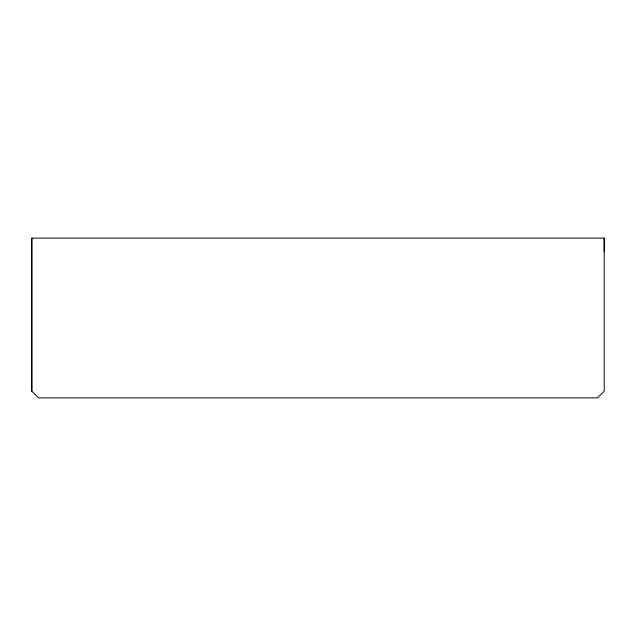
<?xml version="1.0" encoding="UTF-8"?>
<svg xmlns="http://www.w3.org/2000/svg" width="636" height="636" viewBox="0 0 636 636"><rect width="100%" height="100%" fill="white"/><g stroke="black" fill="none" stroke-linecap="round" stroke-linejoin="round"><path stroke-width="0.95" d="M31.8 391.212L31.8 238.126L604.2 238.134L604.2 391.22L597.538 397.874L38.454 397.874L31.8 391.212L31.8 238.126M604.2 238.126L604.2 251.443"/></g></svg>
